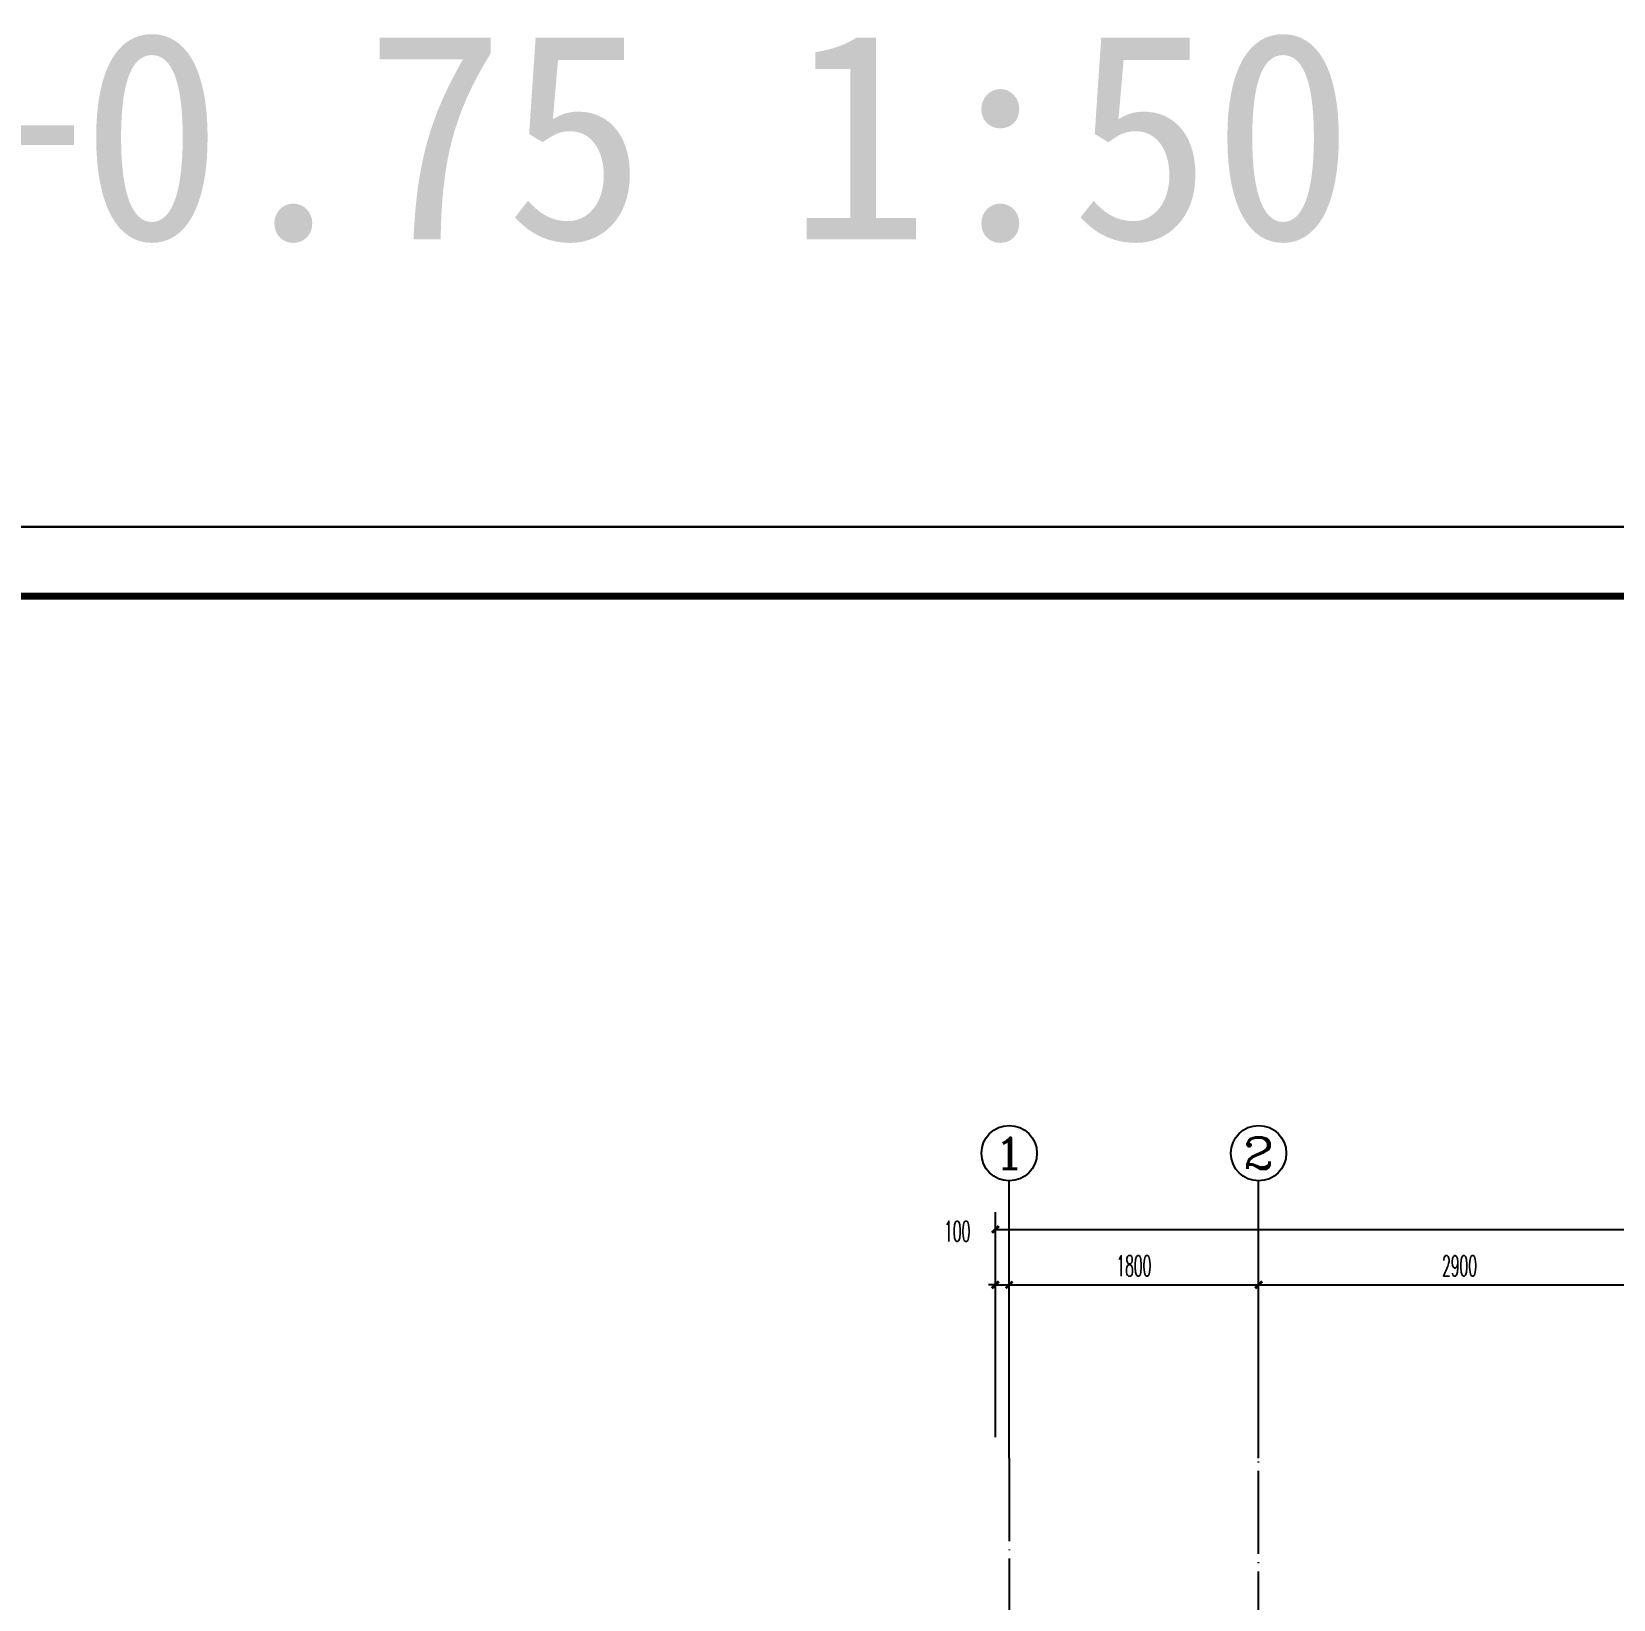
# Model space of a CAD drawing. Extents: x 27938 to 1507990, y 110129 to 923079.
# Drawn here: x 1194209 to 1205624, y 594056 to 605370 of the extents above; entities that cross this region are included whole.
import ezdxf
from ezdxf.enums import TextEntityAlignment as Align

# ---------------------------------------------------------------- set-up
doc = ezdxf.new("R2010")
doc.units = 0
doc.header["$LTSCALE"] = 1000
doc.header["$MEASUREMENT"] = 0
doc.linetypes.add('DOTE', pattern=[2.42, 2, -0.2, 0.02, -0.2])
for name, color, linetype in [('----建筑底图', 8, 'Continuous'), ('AXIS', 3, 'Continuous'), ('AXIS_TEXT', 7, 'Continuous'), ('DOTE', 1, 'Continuous'), ('TWT_TITLE', 7, 'Continuous'), ('图框', 140, 'Continuous')]:
    doc.layers.add(name, color=color, linetype=linetype)
doc.layers.add('yichutu', color=7, linetype='Continuous', true_color=0xffffff, plot=False)
doc.styles.add('_TCH_AXIS', font='COMPLEX', dxfattribs={"bigfont": 'GBCBIG'})
doc.styles.add('_TCH_DIM_T3', font='SIMPLEX.shx', dxfattribs={"width": 0.494118, "bigfont": 'GBCBIG.shx'})
doc.styles.add('_TCH_LABEL', font='simhei.ttf')
doc.styles.add('COMPLEX', font='COMPLEX')
doc.dimstyles.new('_TCH_ARCH&&50', dxfattribs={"dimtxt": 148.75, "dimasz": 50, "dimexe": 125, "dimexo": 150, "dimgap": 63.125, "dimtad": 1, "dimdec": 0, "dimzin": 0, "dimdsep": 46, "dimtxsty": '_TCH_DIM_T3', "dimblk": 'ARCHTICK', "dimcen": 0.09, "dimclrt": 4, "dimazin": 2, "dimtfac": 1, "dimtdec": 0, "dimtix": 1, "dimtmove": 2, "dimatfit": 3, "dimfxl": 100, "dimtolj": 1, "dimtzin": 0, "dimarcsym": 0})

# ---------------------------------------------------------------- blocks, each defined once
blk = doc.blocks.new('_ArchTick')
at = {"color": 0, "linetype": 'ByBlock', "const_width": 0.4}
blk.add_lwpolyline([(-0.5, -0.5), (0.5, 0.5)], dxfattribs=at)
blk = doc.blocks.new('*D1127')
at = {"layer": 'AXIS', "color": 0, "lineweight": -2}
for p, q in [((-25100, -11308), (-25100, -9683)), ((25100, -11308), (25100, -9683)), ((-25100, -9808), (25100, -9808))]:
    blk.add_line(p, q, dxfattribs=at)
at = {"layer": 'Defpoints', "color": 0}
for p in [(25100, -9808), (-25100, -11458), (25100, -11458)]:
    blk.add_point(p, dxfattribs=at)
at = {"layer": 'AXIS', "color": 0, "lineweight": -2, "xscale": 50, "yscale": 50, "zscale": 50, "rotation": 180}
blk.add_blockref('_ArchTick', (-25100, -9808), dxfattribs=at)
at = {"layer": 'AXIS', "color": 0, "lineweight": -2, "xscale": 50, "yscale": 50, "zscale": 50}
blk.add_blockref('_ArchTick', (25100, -9808), dxfattribs=at)
at = {"layer": 'AXIS', "color": 4, "insert": (0, -9671), "char_height": 148.8, "attachment_point": 5, "style": '_TCH_DIM_T3'}
blk.add_mtext('\\A1;50200', dxfattribs=at)
blk = doc.blocks.new('*D1128')
at = {"layer": 'AXIS', "color": 0, "lineweight": -2}
for p, q in [((-25100, -11308), (-25100, -10083)), ((-25000, -11308), (-25000, -10083)), ((-25100, -10208), (-25150, -10208)), ((-25100, -10208), (-25000, -10208)), ((-25000, -10208), (-24950, -10208))]:
    blk.add_line(p, q, dxfattribs=at)
at = {"layer": 'Defpoints', "color": 0}
for p in [(-25000, -10208), (-25100, -11458), (-25000, -11458)]:
    blk.add_point(p, dxfattribs=at)
at = {"layer": 'AXIS', "color": 0, "lineweight": -2, "xscale": 50, "yscale": 50, "zscale": 50}
blk.add_blockref('_ArchTick', (-25100, -10208), dxfattribs=at)
at = {"layer": 'AXIS', "color": 0, "lineweight": -2, "xscale": 50, "yscale": 50, "zscale": 50, "rotation": 180}
blk.add_blockref('_ArchTick', (-25000, -10208), dxfattribs=at)
at = {"layer": 'AXIS', "color": 4, "insert": (-25375, -9822), "char_height": 148.8, "attachment_point": 5, "style": '_TCH_DIM_T3'}
blk.add_mtext('\\A1;100', dxfattribs=at)
blk = doc.blocks.new('*D1129')
at = {"layer": 'AXIS', "color": 0, "lineweight": -2}
for p, q in [((-25000, -11308), (-25000, -10083)), ((-23200, -11308), (-23200, -10083)), ((-25000, -10208), (-23200, -10208))]:
    blk.add_line(p, q, dxfattribs=at)
at = {"layer": 'Defpoints', "color": 0}
for p in [(-23200, -10208), (-25000, -11458), (-23200, -11458)]:
    blk.add_point(p, dxfattribs=at)
at = {"layer": 'AXIS', "color": 0, "lineweight": -2, "xscale": 50, "yscale": 50, "zscale": 50, "rotation": 180}
blk.add_blockref('_ArchTick', (-25000, -10208), dxfattribs=at)
at = {"layer": 'AXIS', "color": 0, "lineweight": -2, "xscale": 50, "yscale": 50, "zscale": 50}
blk.add_blockref('_ArchTick', (-23200, -10208), dxfattribs=at)
at = {"layer": 'AXIS', "color": 4, "insert": (-24100, -10071), "char_height": 148.8, "attachment_point": 5, "style": '_TCH_DIM_T3'}
blk.add_mtext('\\A1;1800', dxfattribs=at)
blk = doc.blocks.new('*D1130')
at = {"layer": 'AXIS', "color": 0, "lineweight": -2}
for p, q in [((-23200, -11308), (-23200, -10083)), ((-20300, -11308), (-20300, -10083)), ((-23200, -10208), (-20300, -10208))]:
    blk.add_line(p, q, dxfattribs=at)
at = {"layer": 'Defpoints', "color": 0}
for p in [(-20300, -10208), (-23200, -11458), (-20300, -11458)]:
    blk.add_point(p, dxfattribs=at)
at = {"layer": 'AXIS', "color": 0, "lineweight": -2, "xscale": 50, "yscale": 50, "zscale": 50, "rotation": 180}
blk.add_blockref('_ArchTick', (-23200, -10208), dxfattribs=at)
at = {"layer": 'AXIS', "color": 0, "lineweight": -2, "xscale": 50, "yscale": 50, "zscale": 50}
blk.add_blockref('_ArchTick', (-20300, -10208), dxfattribs=at)
at = {"layer": 'AXIS', "color": 4, "insert": (-21750, -10071), "char_height": 148.8, "attachment_point": 5, "style": '_TCH_DIM_T3'}
blk.add_mtext('\\A1;2900', dxfattribs=at)
blk = doc.blocks.new('_AXISO')
at = {"color": 0}
blk.add_circle((0, 0), 0.5, dxfattribs=at)
at = {"layer": 'AXIS_TEXT', "color": 0, "style": 'COMPLEX', "width": 1.041667}
blk.add_attdef('A', text='', height=0.56, dxfattribs=at).set_placement((-0.25, -0.28), (0.25, -0.28), align=Align.FIT)
blk = doc.blocks.new('A$C149A4CC3')
at = {"layer": 'AXIS', "color": 8}
for p, q in [((-25000, -11458), (-25000, -9458)), ((-23200, -11458), (-23200, -9458))]:
    blk.add_line(p, q, dxfattribs=at)
at = {"layer": 'DOTE', "color": 169, "linetype": 'DOTE', "ltscale": 0.3}
for p, q in [((-25000, -11458), (-25000, -26899.5)), ((-23200, -19410.1), (-23200, -11458))]:
    blk.add_line(p, q, dxfattribs=at)
at = {"layer": 'AXIS', "color": 8}
ref = blk.add_blockref('_AXISO', (-25000, -9258), dxfattribs=dict(at, xscale=400, yscale=400, zscale=400))
ref.add_attrib('A', '1', dxfattribs={"layer": 'AXIS_TEXT', "color": 8, "ltscale": 0.5, "height": 226.3, "style": '_TCH_AXIS', "width": 2.333333}).set_placement((-25113.1, -9371.2), (-24886.9, -9371.2), align=Align.FIT)
ref = blk.add_blockref('_AXISO', (-23200, -9258), dxfattribs=dict(at, xscale=400, yscale=400, zscale=400))
ref.add_attrib('A', '2', dxfattribs={"layer": 'AXIS_TEXT', "color": 8, "ltscale": 0.5, "height": 226.3, "style": '_TCH_AXIS', "width": 1.5}).set_placement((-23313.1, -9371.2), (-23086.9, -9371.2), align=Align.FIT)
for p1, p2, distance, picture, middle in [((-25100, -11458), (25100, -11458), 1650, '*D1127', (0, -9670.5)), ((-25000, -11458), (-23200, -11458), 1250, '*D1129', (-24100, -10070.5)), ((-23200, -11458), (-20300, -11458), 1250, '*D1130', (-21750, -10070.5))]:
    dim = blk.add_aligned_dim(p1=p1, p2=p2, distance=distance, dimstyle='_TCH_ARCH&&50', dxfattribs=at)
    dim.commit()
    dim.dimension.update_dxf_attribs({"geometry": picture, "text_midpoint": middle})
dim = blk.add_linear_dim(base=(-25000, -10208), p1=(-25100, -11458), p2=(-25000, -11458), angle=0, dimstyle='_TCH_ARCH&&50', dxfattribs=at)
dim.commit()
dim.dimension.update_dxf_attribs({"geometry": '*D1128', "text_midpoint": (-25375, -9821.5), "dimtype": 129})

msp = doc.modelspace()

# ---------------------------------------------------------------- block references
at = {"layer": '----建筑底图'}
msp.add_blockref('A$C149A4CC3', (1226263.6, 606534.1), dxfattribs=at)

# ---------------------------------------------------------------- texts
at = {"layer": 'yichutu', "color": 7, "true_color": 0xffffff, "style": '_TCH_LABEL'}
msp.add_text('A1+0.75 1:50', height=1500, dxfattribs=at).set_placement((1191505.4, 603869.7))

# ---------------------------------------------------------------- next in the draw order: linework, layer by layer
at = {"layer": 'TWT_TITLE'}
msp.add_lwpolyline([(1189461.1, 572095.4), (1263011.1, 572095.4), (1263011.1, 601795.4), (1189461.1, 601795.4)], close=True, dxfattribs=at)
at = {"layer": 'TWT_TITLE', "const_width": 50}
msp.add_lwpolyline([(1190711.1, 572595.4), (1262511.1, 572595.4), (1262511.1, 601295.4), (1190711.1, 601295.4)], close=True, dxfattribs=at)
at = {"layer": '图框'}
msp.add_lwpolyline([(1189461.1, 601795.4), (1263011.1, 601795.4), (1263011.1, 572095.4), (1189461.1, 572095.4)], close=True, dxfattribs=at)
msp.add_lwpolyline([(1189461.1, 601795.4), (1263011.1, 601795.4), (1263011.1, 572095.4), (1189461.1, 572095.4)], close=True, dxfattribs=at)
at = {"layer": '图框', "const_width": 50}
msp.add_lwpolyline([(1262511.1, 572595.4), (1262511.1, 601295.4), (1190711.1, 601295.4), (1190711.1, 572595.4)], close=True, dxfattribs=at)

doc.saveas('drawing.dxf')
